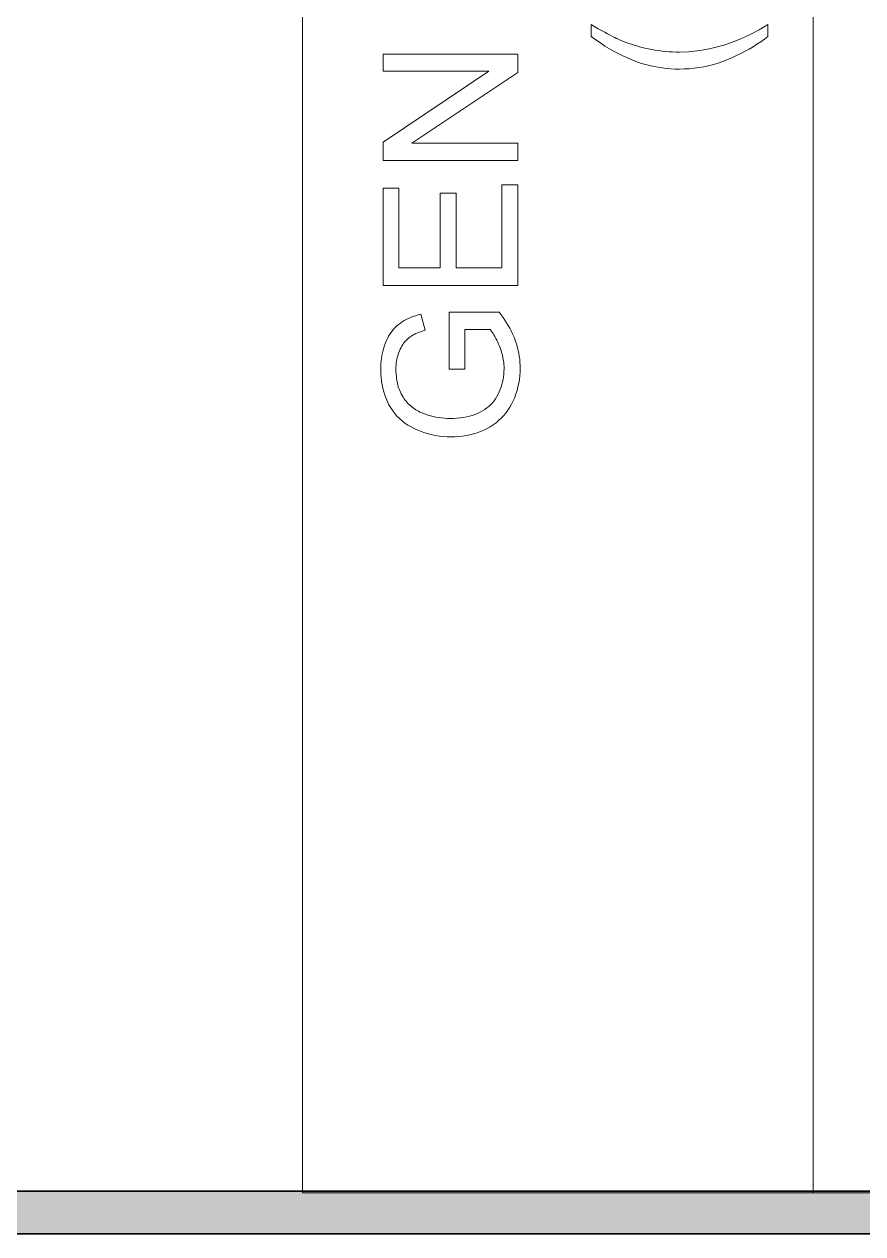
# Model space of a CAD drawing. Extents: x 23 to 417, y 3 to 294.
# Drawn here: x 173.33 to 182.66, y 9.76 to 23.22 of the extents above; entities that cross this region are included whole.
import ezdxf

# ---------------------------------------------------------------- set-up
doc = ezdxf.new("R2010")
doc.units = 0

msp = doc.modelspace()

# ---------------------------------------------------------------- linework, layer by layer
at = {"color": 7, "lineweight": 13}
for p, q in [((176.428, 10.22), (176.428, 50.22)), ((182.11, 10.22), (182.11, 50.22)), ((176.428, 10.22), (230.763, 10.22))]:
    msp.add_line(p, q, dxfattribs=at)
at = {"color": 7, "lineweight": 35}
for p, q in [((30.237, 10.238), (409.763, 10.238)), ((410.237, 9.762), (29.763, 9.762))]:
    msp.add_line(p, q, dxfattribs=at)
at = {"color": 7, "lineweight": 13}
for points in [[(181.607, 23.084), (181.567, 23.054), (181.527, 23.025), (181.485, 22.996), (181.442, 22.969), (181.398, 22.943), (181.352, 22.918), (181.305, 22.893), (181.257, 22.87), (181.207, 22.847), (181.156, 22.826), (181.105, 22.806), (181.052, 22.788), (181, 22.772), (180.947, 22.758), (180.894, 22.747), (180.84, 22.737), (180.786, 22.73), (180.732, 22.725), (180.677, 22.722), (180.622, 22.72), (180.574, 22.721), (180.526, 22.724), (180.478, 22.728), (180.431, 22.733), (180.384, 22.74), (180.337, 22.749), (180.291, 22.759), (180.246, 22.771), (180.201, 22.784), (180.156, 22.799), (180.104, 22.819), (180.052, 22.84), (180.001, 22.864), (179.949, 22.889), (179.897, 22.916), (179.846, 22.946), (179.794, 22.977), (179.743, 23.011), (179.691, 23.046), (179.64, 23.084), (179.64, 23.216), (179.681, 23.192), (179.72, 23.17), (179.757, 23.149), (179.791, 23.13), (179.822, 23.113), (179.852, 23.097), (179.878, 23.083), (179.903, 23.071), (179.924, 23.061), (179.944, 23.052), (179.972, 23.04), (180.001, 23.028), (180.03, 23.017), (180.059, 23.006), (180.088, 22.996), (180.118, 22.987), (180.148, 22.978), (180.178, 22.969), (180.208, 22.961), (180.239, 22.954), (180.277, 22.945), (180.315, 22.938), (180.354, 22.931), (180.392, 22.926), (180.43, 22.921), (180.469, 22.917), (180.507, 22.914), (180.546, 22.912), (180.585, 22.91), (180.623, 22.91), (180.722, 22.913), (180.82, 22.922), (180.918, 22.937), (181.017, 22.959), (181.115, 22.986), (181.214, 23.02), (181.312, 23.06), (181.41, 23.106), (181.508, 23.158), (181.607, 23.216)], [(178.825, 21.704), (177.325, 21.704), (177.325, 21.908), (178.502, 22.696), (177.325, 22.696), (177.325, 22.886), (178.825, 22.886), (178.825, 22.683), (177.646, 21.895), (178.825, 21.895)], [(178.825, 20.313), (177.325, 20.313), (177.325, 21.397), (177.502, 21.397), (177.502, 20.511), (177.961, 20.511), (177.961, 21.341), (178.137, 21.341), (178.137, 20.511), (178.647, 20.511), (178.647, 21.432), (178.825, 21.432)], [(178.236, 19.381), (178.06, 19.381), (178.059, 20.016), (178.616, 20.016), (178.639, 19.987), (178.66, 19.957), (178.681, 19.928), (178.7, 19.898), (178.718, 19.868), (178.735, 19.837), (178.751, 19.807), (178.765, 19.776), (178.779, 19.745), (178.791, 19.714), (178.802, 19.683), (178.812, 19.652), (178.821, 19.62), (178.829, 19.589), (178.835, 19.557), (178.841, 19.525), (178.845, 19.493), (178.848, 19.46), (178.85, 19.428), (178.85, 19.395), (178.849, 19.351), (178.846, 19.308), (178.842, 19.266), (178.835, 19.225), (178.826, 19.184), (178.816, 19.144), (178.804, 19.106), (178.79, 19.067), (178.773, 19.03), (178.755, 18.994), (178.736, 18.958), (178.714, 18.925), (178.691, 18.893), (178.666, 18.863), (178.64, 18.835), (178.611, 18.809), (178.582, 18.784), (178.55, 18.761), (178.517, 18.74), (178.482, 18.721), (178.446, 18.703), (178.408, 18.688), (178.371, 18.674), (178.332, 18.662), (178.292, 18.652), (178.252, 18.643), (178.21, 18.637), (178.168, 18.632), (178.125, 18.63), (178.082, 18.629), (178.038, 18.63), (177.995, 18.632), (177.953, 18.637), (177.911, 18.643), (177.87, 18.652), (177.829, 18.662), (177.789, 18.674), (177.75, 18.687), (177.711, 18.703), (177.673, 18.72), (177.636, 18.739), (177.601, 18.76), (177.568, 18.782), (177.537, 18.806), (177.508, 18.832), (177.48, 18.859), (177.455, 18.888), (177.432, 18.918), (177.41, 18.95), (177.391, 18.984), (177.374, 19.019), (177.358, 19.055), (177.344, 19.092), (177.332, 19.13), (177.322, 19.169), (177.314, 19.209), (177.307, 19.25), (177.303, 19.292), (177.3, 19.335), (177.299, 19.38), (177.299, 19.412), (177.301, 19.444), (177.304, 19.475), (177.307, 19.505), (177.312, 19.535), (177.318, 19.564), (177.325, 19.592), (177.333, 19.62), (177.342, 19.647), (177.352, 19.674), (177.363, 19.7), (177.374, 19.724), (177.387, 19.748), (177.4, 19.77), (177.415, 19.791), (177.43, 19.811), (177.446, 19.83), (177.462, 19.848), (177.48, 19.865), (177.498, 19.88), (177.518, 19.895), (177.538, 19.909), (177.56, 19.922), (177.583, 19.934), (177.607, 19.946), (177.632, 19.957), (177.658, 19.967), (177.686, 19.977), (177.714, 19.986), (177.744, 19.994), (177.793, 19.815), (177.771, 19.808), (177.749, 19.8), (177.729, 19.793), (177.709, 19.785), (177.691, 19.777), (177.673, 19.768), (177.657, 19.759), (177.641, 19.75), (177.627, 19.741), (177.613, 19.731), (177.6, 19.72), (177.588, 19.709), (177.576, 19.697), (177.565, 19.684), (177.554, 19.67), (177.544, 19.655), (177.534, 19.639), (177.525, 19.623), (177.516, 19.606), (177.508, 19.587), (177.501, 19.569), (177.494, 19.549), (177.488, 19.53), (177.483, 19.51), (177.479, 19.489), (177.475, 19.468), (177.472, 19.447), (177.47, 19.425), (177.469, 19.403), (177.469, 19.381), (177.469, 19.354), (177.47, 19.328), (177.473, 19.302), (177.475, 19.278), (177.479, 19.254), (177.484, 19.231), (177.489, 19.208), (177.495, 19.187), (177.502, 19.166), (177.51, 19.145), (177.519, 19.126), (177.528, 19.107), (177.537, 19.089), (177.548, 19.072), (177.558, 19.056), (177.569, 19.04), (177.581, 19.025), (177.593, 19.011), (177.606, 18.998), (177.619, 18.985), (177.633, 18.973), (177.647, 18.962), (177.661, 18.951), (177.675, 18.941), (177.69, 18.931), (177.705, 18.922), (177.72, 18.913), (177.736, 18.905), (177.752, 18.898), (177.768, 18.891), (177.796, 18.88), (177.824, 18.87), (177.853, 18.861), (177.883, 18.854), (177.913, 18.848), (177.943, 18.843), (177.974, 18.839), (178.005, 18.836), (178.037, 18.834), (178.069, 18.833), (178.109, 18.834), (178.147, 18.836), (178.184, 18.84), (178.219, 18.844), (178.254, 18.851), (178.286, 18.858), (178.318, 18.867), (178.348, 18.878), (178.377, 18.889), (178.405, 18.902), (178.431, 18.917), (178.456, 18.933), (178.48, 18.95), (178.502, 18.968), (178.523, 18.987), (178.542, 19.008), (178.56, 19.03), (178.577, 19.053), (178.592, 19.078), (178.606, 19.104), (178.618, 19.13), (178.629, 19.157), (178.639, 19.184), (178.647, 19.212), (178.655, 19.24), (178.661, 19.268), (178.665, 19.296), (178.668, 19.325), (178.67, 19.354), (178.671, 19.384), (178.671, 19.41), (178.669, 19.435), (178.667, 19.461), (178.663, 19.486), (178.659, 19.511), (178.653, 19.536), (178.647, 19.561), (178.639, 19.586), (178.631, 19.611), (178.621, 19.636), (178.611, 19.66), (178.601, 19.682), (178.591, 19.704), (178.581, 19.724), (178.57, 19.744), (178.559, 19.762), (178.549, 19.778), (178.538, 19.794), (178.527, 19.809), (178.516, 19.822), (178.236, 19.822)]]:
    msp.add_lwpolyline(points, close=True, dxfattribs=at)
at = {"color": 7, "lineweight": 5}
msp.add_solid([(29.763, 9.762), (30.237, 10.238), (410.237, 9.762), (409.763, 10.238)], dxfattribs=at)

doc.saveas('drawing.dxf')
